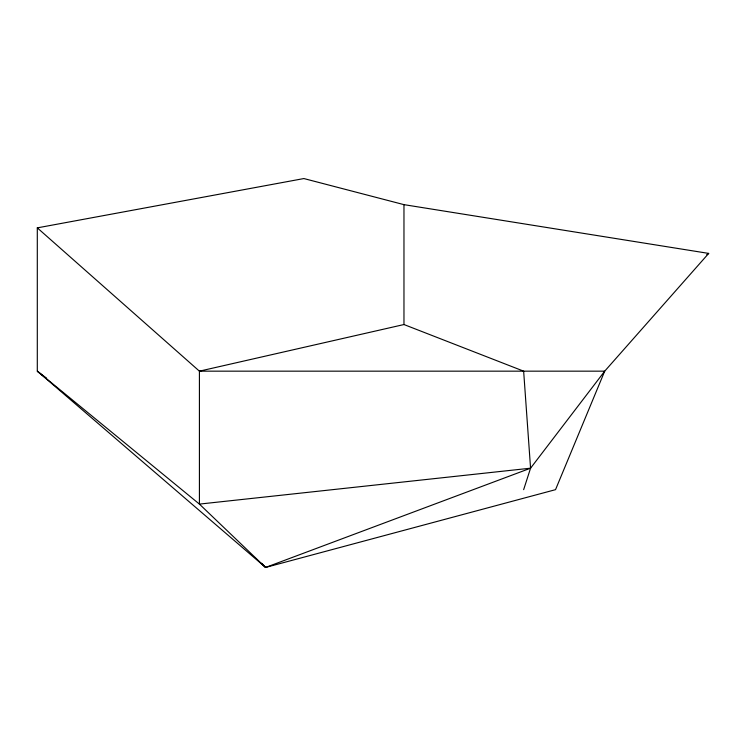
<?xml version="1.0" encoding="UTF-8"?>
<svg xmlns="http://www.w3.org/2000/svg" width="746" height="746" viewBox="0 0 746 746"><rect width="100%" height="100%" fill="white"/><g stroke="black" fill="none" stroke-linecap="round" stroke-linejoin="round"><path stroke-width="1.12" d="M523.645 489.665L530.565 468.19L604.708 371.163L708.7 253.407L403.968 204.646L303.874 178.555L37.3 227.866L37.3 371.163L265.576 567.445L555.528 489.665L604.708 371.163L199.415 371.163L37.3 227.866M706.742 254.656L708.7 253.407M265.576 567.445L530.565 468.19L523.645 371.163L403.968 324.538L199.415 371.163L199.415 504.1L265.576 567.445L261.613 563.239M530.565 468.19L199.415 504.1L37.3 371.163L46.588 378.203M403.968 204.646L403.968 324.538"/></g></svg>
